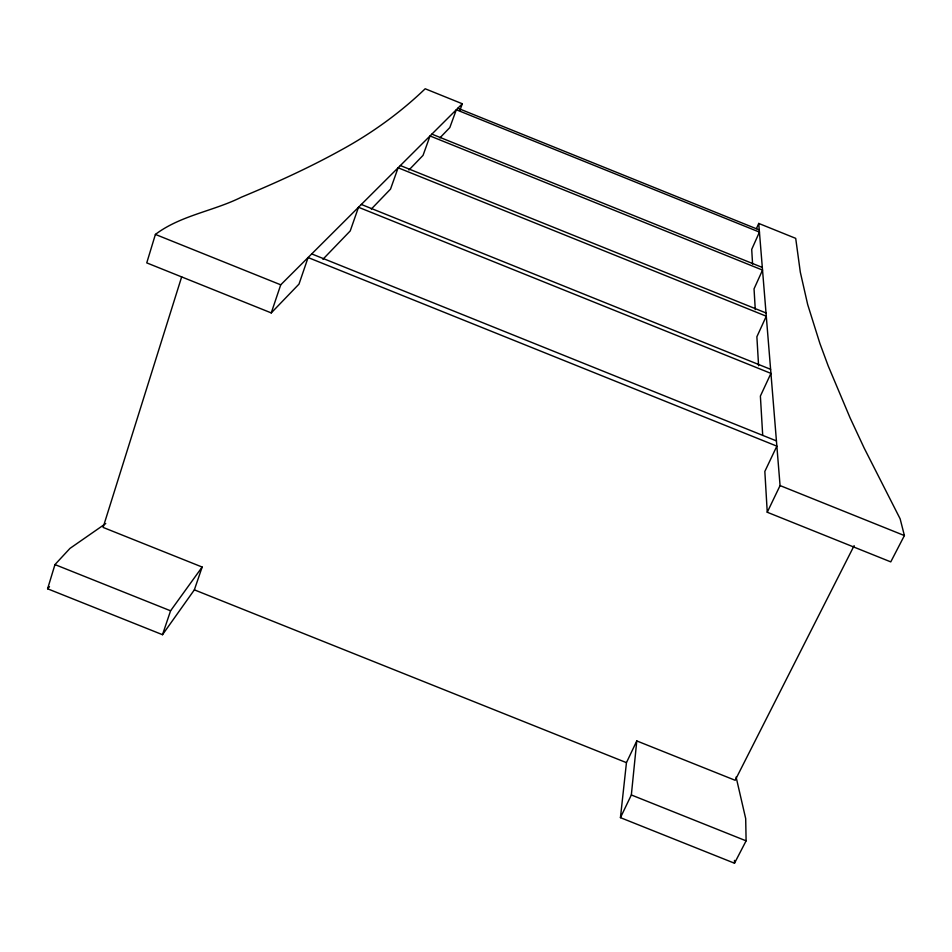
<?xml version="1.0" encoding="UTF-8"?>
<svg xmlns="http://www.w3.org/2000/svg" width="952" height="952" viewBox="0 0 952 952"><rect width="100%" height="100%" fill="white"/><g stroke="black" fill="none" stroke-linecap="round" stroke-linejoin="round"><path stroke-width="1.43" d="M736.098 777.046L745.69 818.589L746.106 840.842L734.504 863.226L620.442 817.649L631.343 794.968L636.781 740.93L735.158 780.283L854.134 545.639M620.442 817.649L626.452 762.647L636.781 740.93M181.689 276.794L103.102 527.42L202.157 567.047L194.363 589.847L162.506 634.698L47.6 588.788L54.966 564.584L69.972 548.4L105.743 523.54M459.864 110.48L462.315 103.768L425.187 88.774C399.959 113.002 371.387 133.554 340.649 150.285C308.543 168.04 275.092 183.189 241.237 197.254C213.319 211.177 180.535 215.402 155.402 234.418L146.751 262.883L271.249 312.91L298.999 284.101L308.091 257.54L776.856 446.143L764.837 471.43L767.252 512.247L890.763 561.882L904.4 535.571L900.14 518.828L864.142 447.999L850.065 417.821L828.181 365.877L819.898 343.47L807.677 304.533L800.311 272.141L795.705 238.357L758.732 223.434L756.412 228.647M162.506 634.698L170.575 610.803L202.157 567.047M271.249 312.91L280.733 284.815L462.315 103.768M767.252 512.247L780.069 485.579L758.732 223.434M47.6 588.788L49.48 586.706M322.918 259.277L350.229 230.931L358.511 207.262L770.942 373.386L760.386 396.068L762.707 435.409M371.304 209.059L390.522 189.115L398.115 167.778L766.289 316.207L756.876 336.758L758.589 365.747M408.932 170.015L423.033 155.378L430.042 135.957L762.528 270.094L754.043 288.861L755.281 309.638M439.86 137.909L449.82 127.568L456.317 109.754L759.446 232.109L751.711 249.388L752.58 264.073M194.363 589.847L626.452 762.647M54.966 564.584L170.575 610.803M631.343 794.968L746.106 840.842M457.852 108.23L759.256 229.908M431.875 134.125L762.314 267.441M400.364 165.541L766.015 312.958M361.332 204.454L770.608 369.317M311.732 253.91L776.427 440.895M155.402 234.418L280.733 284.815M780.069 485.579L904.4 535.571M734.48 860.394L734.504 863.226"/></g></svg>
